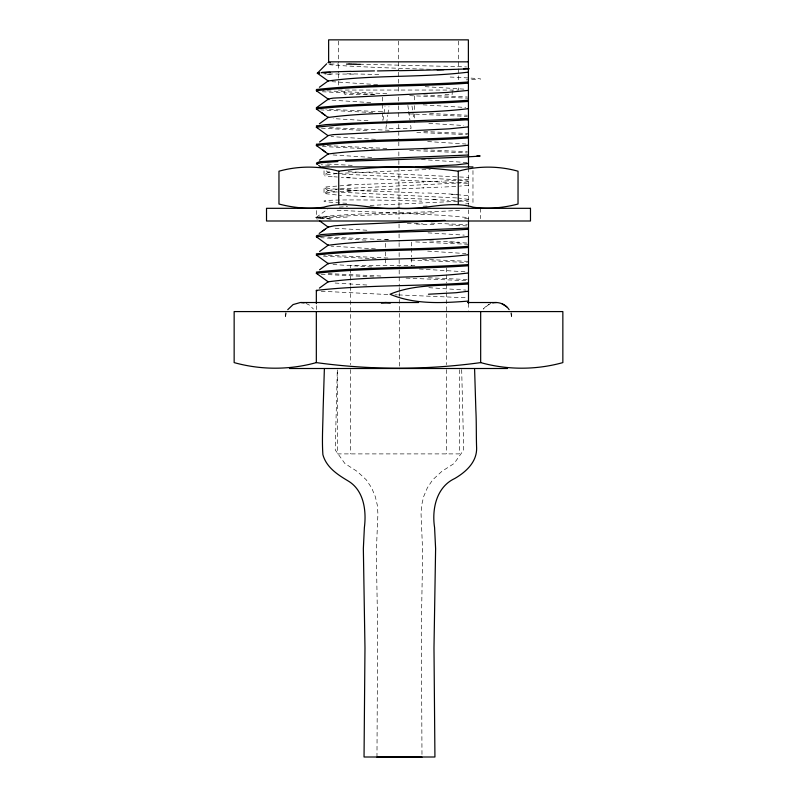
<?xml version="1.0" encoding="UTF-8"?>
<svg xmlns="http://www.w3.org/2000/svg" width="797" height="797" viewBox="0 0 797 797"><rect width="100%" height="100%" fill="white"/><g stroke="black" fill="none" stroke-linecap="round" stroke-linejoin="round"><path stroke-width="0.6" stroke-dasharray="3.98 2.99" d="M316.339 309.625L316.339 304.813M376.971 757.15L377.639 627.329L376.284 552.48L377.917 513.806L377.28 505.049L375.287 496.551L371.581 487.774L366.271 479.824L357.156 471.406L344.842 463.485L335.248 449.966L337.3 369.619M382.998 120.227L385.001 106.031M386.406 124.74L385.897 128.357L411.103 128.357L410.076 121.124M386.575 123.535L387.77 115.097M387.94 113.881L388.956 106.649M286.253 312.922L285.286 318.043L285.286 312.653M339.323 188.859L328.165 190.523L338.207 192.087M326.232 170.927L328.175 172.282L332.09 171.305M320.434 218.248L332.299 219.165L316.339 217.322L327.657 209.093M328.484 190.244L324.03 193.502L341.534 195.534M328.673 171.913L324.03 175.25L325.146 175.748M489.099 304.145L483.371 309.077L485.921 306.247L490.852 303.398M316.339 217.322C364.099 211.972 412.667 213.407 460.706 210.259M468.497 181.676L458.723 182.961M468.497 199.927L458.723 201.223M468.497 218.189L463.565 219.036M465.558 203.942L468.497 203.643M468.497 179.415L459.401 180.172M468.497 185.382L459.401 186.139M337.36 173.487L324.03 175.25L324.03 170.468M340.289 188.789L457.608 183.051M339.323 207.12L347.572 206.562M457.608 201.312L369.24 205.457M338.356 173.417L430.31 169.402M455.715 180.421L441.269 181.188M455.715 186.398L441.269 187.165M350.65 184.994L325.166 187.026L324.03 187.534L324.03 193.502L328.543 192.485L350.65 190.971M367.258 184.227L423.904 181.955M367.258 190.194L423.904 187.933M423.167 206.214L427.79 206.025M397.693 207.23L399.855 207.15M353.589 74.141L324.877 73.912M338.336 90.051L458.664 90.051L458.664 85.159M374.072 94.454L344.802 94.454L344.802 90.051M445.005 94.454L452.198 94.454L452.198 90.051M385.559 239.628L388.587 239.628M414.878 265.511L350.62 265.511L350.62 267.991M440.313 66.201L349.614 63.929M394.953 294.8L397.314 294.88M398.5 294.92L467.271 297.809M386.804 93.657L322.695 90.639M423.735 94.992L467.381 96.975M409.648 95.64L468.497 98.21M382.102 111.749L325.853 109.189M408.472 113.861L467.381 116.402M389.185 130.27L327.029 127.52M423.745 131.505L468.497 133.557M416.791 132.422L467.381 134.663M386.844 148.441L322.705 145.423M423.755 149.766L467.381 151.749M409.678 150.424L467.381 152.914M407.297 223.369L422.918 223.937M388.049 239.777L325.425 236.958M415.665 241.929L468.497 244.28M388 258.029L323.741 255.06M422.589 259.274L468.497 261.366M410.844 260.011L467.381 262.472M380.916 276.031L325.853 273.51M406.062 278.103L467.381 280.733M387.85 294.541L319.318 291.144M375.008 94.405L321.649 91.715M372.777 112.576L320.613 109.886M367.078 130.618L320.603 128.138M375.038 149.178L320.613 146.399M365.982 240.126L320.613 237.695M376.134 258.776L321.649 256.046M373.883 276.948L320.603 274.208M429.583 113.463L467.381 115.236M373.325 191.101L424.004 193.113M430.888 223.07L467.351 224.784M428.387 277.745L467.381 279.558M373.076 178.797L468.497 183.36M377.589 84.651L329.44 81.523M435.78 199.589L361.529 196.56M419.282 268.988L465.946 271.847M425.15 86.664L465.946 89.264M370.744 102.614L331.96 100.183M423.127 104.835L465.697 107.485M375.447 139.336L331.014 136.576M421.424 159.53L467.54 162.578M371.721 157.427L331.014 154.827M352.244 165.377L325.575 163.943M375.447 248.893L331.014 246.124M371.721 266.985L331.014 264.385M428.826 123.346L463.744 125.508M368.045 120.745L333.196 118.594M427.64 141.547L465.946 144.038M448.9 224.973L467.371 225.95M427.999 232.863L464.282 235.115M366.909 230.243L332.668 228.072M448.9 242.069L467.371 243.035M427.64 251.105L465.946 253.585M428.826 287.677L465.946 290.108M366.859 285.017L333.196 282.915M348.12 171.684L468.497 177.392M350.531 177.781L341.325 177.263M350.77 190.075L331.094 188.809L324.03 187.534L328.484 190.792M451.331 194.388L455.715 194.647M451.331 200.366L455.715 200.615M342.082 174.125L456.412 179.634M456.94 194.727L468.497 195.654M459.391 200.864L468.497 201.621M456.631 197.915L339.323 192.177M329.49 165.387L321.261 164.71M333.953 176.765L337.4 177.014M458.703 179.823L468.497 181.108M457.608 197.985L468.497 199.37M337.091 210.249L444.487 215.409L468.497 217.621M337.231 173.756L328.175 172.282M305.968 303.398L309.385 305.102L313.48 309.067M510.807 312.882L511.714 318.043L511.714 312.653M411.999 106.031L413.842 119.042M407.875 105.443L408.552 110.265M408.722 111.47L409.907 119.919M461.672 369.619L463.715 449.966L454.121 463.485L441.807 471.406L432.701 479.824L427.381 487.774L423.675 496.551L421.693 505.049L421.045 513.806L422.679 552.48L421.324 627.329L421.982 754.859M398.5 41.095L398.59 70.963M398.6 72.208L398.639 85.897M398.639 87.142L398.659 92.113M398.669 97.095L398.689 104.556M398.699 105.802L398.739 119.49M398.749 124.471L398.799 140.651M398.809 141.886L398.819 146.867M398.839 151.848L398.859 159.31M398.859 160.556L399.008 209.083M399.008 210.328L399.038 219.045M399.048 224.017L399.068 228.998M399.078 233.979L399.108 241.441M399.108 242.686L399.118 247.668M399.138 252.639L399.187 268.818M399.187 270.063L399.237 286.243M399.237 287.488L399.247 291.214M399.257 292.459L399.476 367.128M480.661 208.316L480.661 218.697M472.97 170.568L472.97 204.66M468.497 168.077L468.497 207.15M468.497 209.8L468.497 221.895M468.497 303.418L468.497 310.412M459.311 369.738L459.311 453.901L337.689 453.901L337.689 368.503M458.664 41.075L458.664 60.662M458.664 61.887L458.664 80.258M446.38 267.991L446.38 282.865M446.38 284.101L446.38 291.533M446.38 292.778L446.38 364.667M446.38 369.619L446.38 453.901M414.669 95.919L414.669 100.761M414.669 105.602L414.669 112.865M414.669 114.071L414.669 122.539M411.441 242.099L411.441 247.02M411.441 248.256L411.441 256.883M411.441 258.118L411.441 265.511M385.559 243.324L385.559 250.726M385.559 251.952L385.559 265.511M382.331 97.134L382.331 103.182M382.331 104.397L382.331 111.65M382.331 112.865L382.331 120.128M350.62 269.227L350.62 285.336M350.62 286.581L350.62 364.667M350.62 369.619L350.62 453.901M338.336 41.075L338.336 63.112M338.336 64.338L338.336 72.916M338.336 74.131L338.336 85.159M316.339 210.567L316.339 218.488M443.74 66.171A74.729 1.275 0.9 0 1 466.624 66.978M451.371 69.757A70.455 1.345 2.1 0 1 356.857 66.49A70.455 1.345 2.1 0 1 338.287 64.029M351.975 63.919A71.65 1.325 0.8 0 1 346.755 63.75M475.6 79.551A82.27 2.271 1.3 0 1 466.285 79.839M327.308 74.33A82.27 2.271 1.3 0 1 332.319 74.231M327.139 73.902A81.563 1.624 0.3 0 1 323.682 73.732M429.603 240.933A82.33 1.504 1.7 0 1 459.261 242.208M346.775 203.305A74.579 2.341 1.3 0 1 334.69 200.137A74.579 2.341 1.3 0 1 421.842 201.153M346.924 73.792A82.27 1.345 1.8 0 1 381.454 74.609M450.116 77.04A82.27 1.345 1.8 0 1 480.471 79.142M347.233 217.073A82.27 0.757 -2 0 1 329.081 216.694A82.27 0.757 -2 0 1 434.763 212.809M316.857 219.105A82.27 2.899 0.2 0 1 320.364 218.547M427.869 193.004A74.519 1.873 1.7 0 1 457.249 194.448M370.814 191.16A74.619 1.664 1.8 0 1 346.854 190.045M347.681 185.024A74.549 1.664 -1.8 0 1 364.936 184.197M437.932 181.218A74.559 1.235 -2 0 1 421.653 181.925M332.19 176.775A74.559 2.809 0.6 0 1 324.518 175.748M370.545 178.857A74.619 1.674 1.8 0 1 346.635 177.741M347.681 190.991A74.549 1.664 -1.8 0 1 364.936 190.174M437.922 187.195A74.559 1.225 -2 0 1 421.643 187.893M364.568 196.52A74.619 1.664 1.8 0 1 345.001 195.574M433.438 199.619A74.49 1.674 1.8 0 1 448.601 200.346M416.104 224.027A82.33 0.867 1.9 0 1 436.736 224.804"/><path stroke-width="1.2" d="M316.339 303.617L316.339 290.387C366.63 284.748 417.887 286.442 468.497 282.825M324.349 369.4L323.104 410.047C322.924 424.921 321.868 439.864 322.895 454.698C326.352 467.261 337.35 474.494 347.841 480.77C363.97 490.135 366.54 510.738 364.378 527.584L363.352 548.585L364.976 648.041L364.04 757.001L434.933 757.001L433.986 648.041L435.61 548.595L434.584 527.584C431.725 509.223 436.348 487.077 454.728 478.519C465.846 472.053 476.835 462.14 476.626 448.193C476.138 435.491 476.516 422.759 475.859 410.047L474.613 369.4M316.439 235.723L321.221 234.577L337.958 233.421L468.497 228.052M287.747 309.674L293.087 304.574L300.339 302.521L418.594 302.521M468.497 72.119C422.031 77.867 374.441 74.709 328.165 80.965L317.355 73.224L326.66 63.81M468.497 108.641C422.031 114.389 374.441 111.231 328.165 117.488L322.118 113.074L325.216 115.406M328.165 154C374.441 147.744 422.031 150.892 468.497 145.154M444.915 220.37L352.164 224.565L334.082 225.84L328.195 227.115L319.428 220.769M328.165 245.297C374.441 239.04 422.031 242.198 468.497 236.45M468.497 254.711C422.031 260.46 374.441 257.331 328.165 263.558L328.484 263.827M468.497 272.963C422.031 278.721 374.451 275.593 328.165 281.809L316.339 273.271C366.69 267.722 417.877 269.346 468.497 265.74M319.567 269.794L328.484 263.279M319.547 141.996L328.484 135.47L333.196 134.633L449.329 128.835L468.497 126.892M319.597 251.483L328.484 245.018M328.484 117.209L319.408 123.784M328.484 281.54L319.418 288.096M328.484 80.696L319.388 87.252M328.484 153.721L319.487 160.207M319.208 233.451L325.126 229.227M468.497 90.38L447.117 92.442L333.196 98.121L328.623 98.898L316.339 107.774C366.69 102.225 417.877 103.849 468.497 100.243M328.683 226.687L322.078 231.389M322.755 113.543L316.339 108.94C366.69 103.391 417.877 105.015 468.497 101.408M327.706 153.721L316.339 145.462C366.69 139.913 417.877 141.537 468.497 137.931M327.687 244.998L316.339 236.749C366.69 231.2 417.877 232.824 468.497 229.227M316.339 272.096C366.69 266.557 417.877 268.171 468.497 264.574M316.339 89.513C366.69 83.964 417.877 85.588 468.497 81.981M328.982 99.675L316.339 90.679C366.69 85.14 417.877 86.753 468.497 83.157M327.677 135.44L316.339 127.201C366.69 121.652 417.877 123.276 468.497 119.67L460.656 118.972L352.154 123.206L325.843 124.621L316.339 126.026L317.415 126.504M316.339 253.845C366.69 248.295 417.877 249.919 468.497 246.313M327.667 263.239L316.339 255.01C366.69 249.461 417.877 251.085 468.497 247.478M468.497 163.415L456.273 164.899L416.124 166.962M468.497 291.224L455.984 292.728L428.447 294.232M328.842 62.305L328.015 62.495A70.923 1.634 0.3 0 0 330.456 62.853M458.265 171.206C477.772 165.776 498.514 165.776 518.03 171.206L518.03 204.022C503.445 207.868 488.272 209.262 473.298 207.2C448.841 199.987 423.536 210.498 398.5 208.316C373.464 210.498 348.159 199.987 323.702 207.2C308.728 209.262 293.555 207.868 278.97 204.022L278.97 171.206C298.486 165.776 319.228 165.776 338.735 171.206C378.376 165.766 418.624 165.766 458.265 171.206L458.265 204.022M316.329 362.605C289.5 370.057 260.978 370.057 234.149 362.605L234.149 311.577L562.851 311.577L562.851 362.605C536.022 370.057 507.5 370.057 480.671 362.605C426.176 370.077 370.824 370.077 316.329 362.605L316.329 311.577M492.685 302.88C498.902 301.455 505.687 304.334 509.144 309.654M468.497 155.016L341.275 160.227L319.736 161.711L316.708 162.827M460.656 118.972L468.497 118.504M468.497 136.765C417.877 140.362 366.69 138.738 316.339 144.287L317.415 144.765M468.497 284.001C442.186 286.003 414.938 283.881 390.012 294.232C414.908 304.723 442.196 303.089 468.497 301.087M337.948 161.562L321.241 162.708L316.429 163.853L317.644 164.232M463.515 68.791L468.497 68.542M377.429 70.943L398.5 70.495M468.367 61.847L328.633 61.847L328.633 39.85L468.367 39.85L468.497 167.131M321.729 166.912L329.589 166.912M330.566 166.912L472.97 166.912M467.5 302.521L496.481 302.521M289.47 368.503L507.53 368.503M376.971 757.15L421.992 757.15M301.087 302.521L304.135 302.87M316.339 108.94L317.415 109.408M316.339 145.462L317.415 145.931M316.339 236.749L317.415 237.217M316.339 90.679L317.405 91.147M316.339 127.201L317.405 127.669M316.339 255.01L317.405 255.478M316.339 273.271L317.415 273.74M316.339 290.387L317.146 290.766M502.01 303.727L506.743 306.815M318.67 165.457L320.763 166.912M322.895 150.175L322.396 149.806L325.345 152.048M480.671 311.577L480.671 362.605M468.497 220.799L468.497 303.418M338.735 171.206L338.735 204.022M469.303 68.751A77.309 1.345 -0.8 0 1 437.115 69.847M443.869 69.678A78.066 0.777 -1.1 0 1 399.158 70.704M346.466 64.119A70.455 1.345 2.1 0 1 360.393 64.398M322.108 72.358A79.909 1.325 -0.7 0 1 351.487 71.341M321.151 72.766A80.477 1.464 -0.6 0 1 330.187 72.328M352.264 71.421A79.341 0.807 -1.1 0 1 374.431 70.903M317.355 73.224A81.055 1.684 -0.1 0 1 319.607 72.776M319.527 73.454A81.563 1.624 0.3 0 1 317.704 73.234M476.905 155.873A82.27 0.767 -2 0 1 444.158 157.866A82.27 0.767 -2 0 1 345.629 161.183M385.768 302.511L381.096 302.77L390.57 302.77L385.768 302.511M530.483 208.316L266.517 208.316L266.517 220.998L530.483 220.998L530.483 208.316"/></g></svg>
